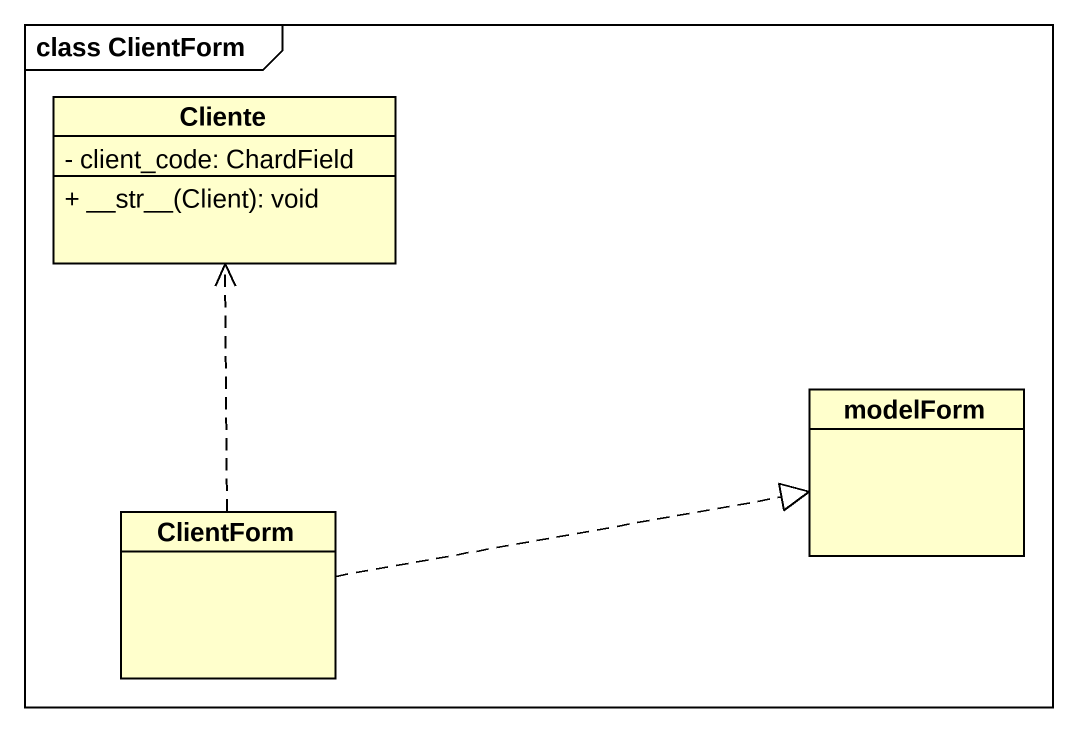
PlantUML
@startuml
mainframe class ClientForm
hide circle
hide empty members
skinparam classAttributeIconSize 0
class Cliente {
  - client_code: ChardField
  + ~__str~__(Client): void
}
class modelForm
class ClientForm
ClientForm .up.> Cliente
ClientForm .right.|> modelForm
@enduml
